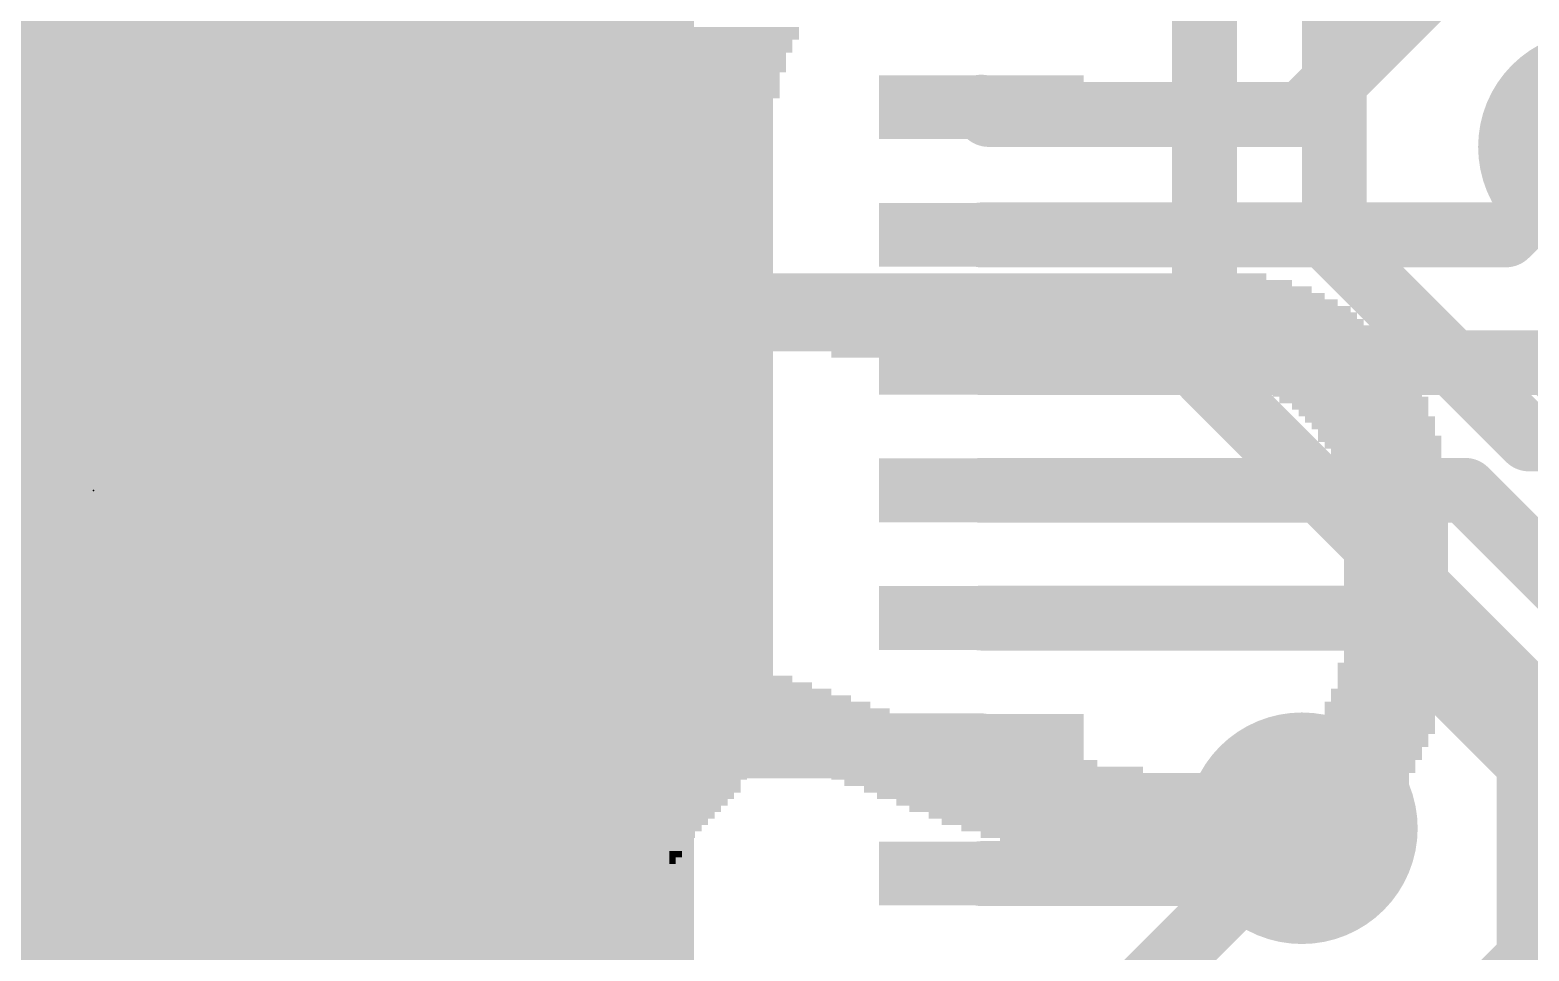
# Model space of a CAD drawing. Extents: x -0.4 to 51.3, y -0.4 to 23.4.
# Drawn here: x 23.47 to 29.34, y 9.3 to 12.9 of the extents above; entities that cross this region are included whole.
import ezdxf

# ---------------------------------------------------------------- set-up
doc = ezdxf.new("R2010")
doc.units = 0
for name, color, linetype in [('1', 12, 'CONTINUOUS'), ('16', 132, 'CONTINUOUS'), ('18', 110, 'CONTINUOUS'), ('22', 6, 'CONTINUOUS'), ('23', 40, 'CONTINUOUS')]:
    doc.layers.add(name, color=color, linetype=linetype)

# ---------------------------------------------------------------- blocks, each defined once
blk = doc.blocks.new('RECT')
blk.add_solid([(-0.5, -0.5), (0.5, -0.5), (-0.5, 0.5), (0.5, 0.5)])
blk = doc.blocks.new('ROUNDV')
at = {"const_width": 0.5}
blk.add_lwpolyline([(0, -0.25, 1), (0, 0.25, 1), (0, -0.25)], format="xyb", dxfattribs=at)

msp = doc.modelspace()

# ---------------------------------------------------------------- linework, layer by layer
at = {"layer": '1', "const_width": 0.254}
for points in [[(26.2182, 13.6452), (23.876, 11.303)], [(29.21, 13.335), (28.448, 12.573)], [(22.0774, 13.1016), (23.876, 11.303)], [(27.2218, 12.573), (27.1932, 12.6016)], [(28.448, 12.573), (27.2218, 12.573)], [(29.2466, 12.1016), (29.591, 12.446)], [(27.1932, 12.1016), (29.2466, 12.1016)], [(27.1932, 11.6016), (29.4194, 11.6016)], [(29.4194, 11.6016), (29.718, 11.303)], [(25.0774, 10.1016), (23.876, 11.303)], [(23.876, 11.303), (23.876, 11.176)], [(23.876, 11.176), (23.749, 11.049)], [(27.1932, 11.1016), (29.0874, 11.1016)], [(29.0874, 11.1016), (30.099, 10.09)], [(23.2182, 10.5182), (23.749, 11.049)], [(23.749, 11.049), (23.749, 10.541)], [(27.1932, 10.6016), (28.7684, 10.6016)], [(28.7684, 10.6016), (29.591, 9.779)], [(23.749, 10.541), (22.3096, 9.1016)], [(27.1932, 10.1016), (25.0774, 10.1016)], [(28.2706, 9.6016), (28.448, 9.779)], [(27.1932, 9.6016), (28.2706, 9.6016)]]:
    msp.add_lwpolyline(points, dxfattribs=at)
at = {"layer": '1', "const_width": 0.127}
for points in [[(27.2381, 12.6465, 1), (27.1483, 12.5567)], [(27.2218, 12.6365, 1), (27.2218, 12.5095)], [(27.1769, 12.5281, 1), (27.2667, 12.6179)], [(28.4031, 12.6179, 1), (28.4929, 12.5281)], [(28.448, 12.5095, 1), (28.448, 12.6365)], [(27.1932, 12.1651, 1), (27.1932, 12.0381)], [(29.2017, 12.1465, 1), (29.2915, 12.0567)], [(29.2466, 12.0381, 1), (29.2466, 12.1651)], [(27.1932, 11.6651, 1), (27.1932, 11.5381)], [(29.4643, 11.6465, 1), (29.3745, 11.5567)], [(23.9209, 11.3479, 1), (23.8311, 11.2581)], [(23.9395, 11.303, 1), (23.8125, 11.303)], [(23.8311, 11.3479, 1), (23.9209, 11.2581)], [(23.8311, 11.2581, 1), (23.9209, 11.3479)], [(23.9209, 11.1311, 1), (23.8311, 11.2209)], [(23.8125, 11.176, 1), (23.9395, 11.176)], [(27.1932, 11.1651, 1), (27.1932, 11.0381)], [(29.1323, 11.1465, 1), (29.0425, 11.0567)], [(29.0874, 11.0381, 1), (29.0874, 11.1651)], [(23.8125, 11.049, 1), (23.6855, 11.049)], [(23.7041, 11.0939, 1), (23.7939, 11.0041)], [(23.7939, 11.0041, 1), (23.7041, 11.0939)], [(27.1932, 10.6651, 1), (27.1932, 10.5381)], [(28.8133, 10.6465, 1), (28.7235, 10.5567)], [(28.7684, 10.5381, 1), (28.7684, 10.6651)], [(23.7939, 10.4961, 1), (23.7041, 10.5859)], [(23.6855, 10.541, 1), (23.8125, 10.541)], [(25.0774, 10.1651, 1), (25.0774, 10.0381)], [(25.0325, 10.0567, 1), (25.1223, 10.1465)], [(27.1932, 10.0381, 1), (27.1932, 10.1651)], [(28.4929, 9.7341, 1), (28.4031, 9.8239)], [(27.1932, 9.6651, 1), (27.1932, 9.5381)], [(28.2257, 9.6465, 1), (28.3155, 9.5567)], [(28.2706, 9.5381, 1), (28.2706, 9.6651)]]:
    msp.add_lwpolyline(points, format="xyb", dxfattribs=at)
at = {"layer": '16', "const_width": 0.254}
for points in [[(28.067, 15.494), (28.067, 11.557)], [(25.273, 13.208), (25.273, 9.525)], [(28.575, 12.065), (28.575, 13.208)], [(29.337, 11.303), (28.575, 12.065)], [(28.067, 11.557), (29.337, 10.287)], [(30.099, 11.303), (29.337, 11.303)], [(29.337, 10.287), (29.337, 9.271)], [(28.448, 9.779), (27.813, 9.144)], [(25.273, 9.525), (27.178, 7.62)], [(29.337, 9.271), (28.702, 8.636)]]:
    msp.add_lwpolyline(points, dxfattribs=at)
at = {"layer": '16', "const_width": 0.127}
for points in [[(28.6199, 12.1099, 1), (28.5301, 12.0201)], [(28.5115, 12.065, 1), (28.6385, 12.065)], [(28.1119, 11.6019, 1), (28.0221, 11.5121)], [(28.0035, 11.557, 1), (28.1305, 11.557)], [(29.337, 11.3665, 1), (29.337, 11.2395)], [(29.2921, 11.2581, 1), (29.3819, 11.3479)], [(29.4005, 10.287, 1), (29.2735, 10.287)], [(29.2921, 10.2421, 1), (29.3819, 10.3319)], [(28.4929, 9.7341, 1), (28.4031, 9.8239)], [(25.3179, 9.5699, 1), (25.2281, 9.4801)], [(25.2095, 9.525, 1), (25.3365, 9.525)], [(29.3819, 9.2261, 1), (29.2921, 9.3159)], [(29.2735, 9.271, 1), (29.4005, 9.271)]]:
    msp.add_lwpolyline(points, format="xyb", dxfattribs=at)
at = {"layer": '23'}
msp.add_point((23.7182, 11.1016), dxfattribs=at)

# ---------------------------------------------------------------- block references
at = {"layer": '1', "xscale": 4.7, "yscale": 4.7}
msp.add_blockref('RECT', (23.7182, 11.1016), dxfattribs=at)
at = {"layer": '1', "xscale": 0.8, "yscale": 0.25, "rotation": 180}
for p in [(27.1932, 12.6016), (27.1932, 12.1016), (27.1932, 11.6016), (27.1932, 11.1016), (27.1932, 10.6016), (27.1932, 10.1016), (27.1932, 9.6016)]:
    msp.add_blockref('RECT', p, dxfattribs=at)
at = {"layer": '18', "xscale": 0.9064, "yscale": 0.9064}
for p in [(29.591, 12.446), (29.591, 12.446), (23.749, 11.049), (23.749, 11.049), (28.448, 9.779), (28.448, 9.779)]:
    msp.add_blockref('ROUNDV', p, dxfattribs=at)
at = {"layer": '22', "yscale": 0.0254, "rotation": 180}
for p, xscale in [((24.6126, 12.9032), 0.4318), ((26.2509, 12.9032), 0.4572), ((24.6126, 12.8778), 0.4318), ((24.6126, 12.8524), 0.4318), ((26.2509, 12.8778), 0.4572), ((26.2382, 12.8524), 0.4318), ((24.6126, 12.827), 0.4318), ((24.6126, 12.8016), 0.4318), ((26.2255, 12.827), 0.4572), ((26.2128, 12.8016), 0.4318), ((24.6126, 12.7762), 0.4318), ((24.6126, 12.7508), 0.4318), ((24.6126, 12.7254), 0.4318), ((26.2128, 12.7762), 0.4318), ((26.2128, 12.7508), 0.4318), ((26.2001, 12.7254), 0.4064), ((24.6126, 12.7), 0.4318), ((24.6126, 12.6746), 0.4318), ((26.1874, 12.7), 0.4318), ((26.1874, 12.6746), 0.4318), ((24.6126, 12.6492), 0.4318), ((24.6126, 12.6238), 0.4318), ((26.1874, 12.6492), 0.4318), ((26.1747, 12.6238), 0.4064), ((24.6126, 12.5984), 0.4318), ((24.6126, 12.573), 0.4318), ((24.6126, 12.5476), 0.4318), ((26.1747, 12.5984), 0.4064), ((26.1747, 12.573), 0.4064), ((26.1747, 12.5476), 0.4064), ((24.6126, 12.5222), 0.4318), ((24.6126, 12.4968), 0.4318), ((26.1747, 12.5222), 0.4064), ((26.1747, 12.4968), 0.4064), ((24.6126, 12.4714), 0.4318), ((24.6126, 12.446), 0.4318), ((26.1747, 12.4714), 0.4064), ((26.1747, 12.446), 0.4064), ((24.6126, 12.4206), 0.4318), ((24.6126, 12.3952), 0.4318), ((24.6126, 12.3698), 0.4318), ((26.1747, 12.4206), 0.4064), ((26.1747, 12.3952), 0.4064), ((26.1747, 12.3698), 0.4064), ((24.6126, 12.3444), 0.4318), ((24.6126, 12.319), 0.4318), ((26.1747, 12.3444), 0.4064), ((26.1747, 12.319), 0.4064), ((24.6126, 12.2936), 0.4318), ((24.6126, 12.2682), 0.4318), ((26.1747, 12.2936), 0.4064), ((26.1747, 12.2682), 0.4064), ((24.6126, 12.2428), 0.4318), ((24.6126, 12.2174), 0.4318), ((24.6126, 12.192), 0.4318), ((26.1747, 12.2428), 0.4064), ((26.1747, 12.2174), 0.4064), ((26.1747, 12.192), 0.4064), ((24.6126, 12.1666), 0.4318), ((24.6126, 12.1412), 0.4318), ((26.1747, 12.1666), 0.4064), ((26.1747, 12.1412), 0.4064), ((24.6126, 12.1158), 0.4318), ((24.6126, 12.0904), 0.4318), ((26.1747, 12.1158), 0.4064), ((26.1747, 12.0904), 0.4064), ((24.6126, 12.065), 0.4318), ((24.6126, 12.0396), 0.4318), ((26.1747, 12.065), 0.4064), ((26.1747, 12.0396), 0.4064), ((24.6126, 12.0142), 0.4318), ((24.6126, 11.9888), 0.4318), ((24.6126, 11.9634), 0.4318), ((26.1747, 12.0142), 0.4064), ((26.1747, 11.9888), 0.4064), ((26.1747, 11.9634), 0.4064), ((24.6126, 11.938), 0.4318), ((24.6126, 11.9126), 0.4318), ((27.1399, 11.938), 2.3368), ((27.1907, 11.9126), 2.4384), ((24.6126, 11.8872), 0.4318), ((24.6126, 11.8618), 0.4318), ((27.2288, 11.8872), 2.5146), ((27.2542, 11.8618), 2.5654), ((24.6126, 11.8364), 0.4318), ((24.6126, 11.811), 0.4318), ((24.6126, 11.7856), 0.4318), ((27.2796, 11.8364), 2.6162), ((27.305, 11.811), 2.667), ((27.3177, 11.7856), 2.6924), ((24.6126, 11.7602), 0.4318), ((24.6126, 11.7348), 0.4318), ((27.3304, 11.7602), 2.7178), ((27.3558, 11.7348), 2.7686), ((24.6126, 11.7094), 0.4318), ((24.6126, 11.684), 0.4318), ((27.3685, 11.7094), 2.794), ((27.3812, 11.684), 2.8194), ((24.6126, 11.6586), 0.4318), ((24.6126, 11.6332), 0.4318), ((24.6126, 11.6078), 0.4318), ((27.3939, 11.6586), 2.8448), ((26.1747, 11.6332), 0.4064), ((26.1747, 11.6078), 0.4064), ((27.7114, 11.6332), 2.2098), ((27.94, 11.6078), 1.8034), ((24.6126, 11.5824), 0.4318), ((24.6126, 11.557), 0.4318), ((26.1747, 11.5824), 0.4064), ((26.1747, 11.557), 0.4064), ((28.1559, 11.5824), 1.4224), ((28.3591, 11.557), 1.016), ((24.6126, 11.5316), 0.4318), ((24.6126, 11.5062), 0.4318), ((26.1747, 11.5316), 0.4064), ((26.1747, 11.5062), 0.4064), ((28.5242, 11.5316), 0.7366), ((28.5877, 11.5062), 0.6604), ((24.6126, 11.4808), 0.4318), ((24.6126, 11.4554), 0.4318), ((24.6126, 11.43), 0.4318), ((26.1747, 11.4808), 0.4064), ((26.1747, 11.4554), 0.4064), ((26.1747, 11.43), 0.4064), ((28.6258, 11.4808), 0.5842), ((28.6512, 11.4554), 0.5842), ((28.6766, 11.43), 0.5334), ((24.6126, 11.4046), 0.4318), ((24.6126, 11.3792), 0.4318), ((26.1747, 11.4046), 0.4064), ((26.1747, 11.3792), 0.4064), ((28.6893, 11.4046), 0.508), ((28.7147, 11.3792), 0.508), ((24.6126, 11.3538), 0.4318), ((24.6126, 11.3284), 0.4318), ((26.1747, 11.3538), 0.4064), ((26.1747, 11.3284), 0.4064), ((28.7274, 11.3538), 0.4826), ((28.7401, 11.3284), 0.4572), ((24.6126, 11.303), 0.4318), ((24.6126, 11.2776), 0.4318), ((26.1747, 11.303), 0.4064), ((26.1747, 11.2776), 0.4064), ((28.7528, 11.303), 0.4826), ((28.7655, 11.2776), 0.4572), ((24.6126, 11.2522), 0.4318), ((24.6126, 11.2268), 0.4318), ((24.6126, 11.2014), 0.4318), ((26.1747, 11.2522), 0.4064), ((26.1747, 11.2268), 0.4064), ((26.1747, 11.2014), 0.4064), ((28.7782, 11.2522), 0.4318), ((28.7782, 11.2268), 0.4318), ((28.7909, 11.2014), 0.4572), ((24.6126, 11.176), 0.4318), ((24.6126, 11.1506), 0.4318), ((26.1747, 11.176), 0.4064), ((26.1747, 11.1506), 0.4064), ((28.8036, 11.176), 0.4318), ((28.8036, 11.1506), 0.4318), ((24.6126, 11.1252), 0.4318), ((24.6126, 11.0998), 0.4318), ((26.1747, 11.1252), 0.4064), ((26.1747, 11.0998), 0.4064), ((28.8036, 11.1252), 0.4318), ((28.8036, 11.0998), 0.4318), ((24.6126, 11.0744), 0.4318), ((24.6126, 11.049), 0.4318), ((24.6126, 11.0236), 0.4318), ((26.1747, 11.0744), 0.4064), ((26.1747, 11.049), 0.4064), ((26.1747, 11.0236), 0.4064), ((28.8163, 11.0744), 0.4064), ((28.8163, 11.049), 0.4064), ((28.8163, 11.0236), 0.4064), ((24.6126, 10.9982), 0.4318), ((24.6126, 10.9728), 0.4318), ((26.1747, 10.9982), 0.4064), ((26.1747, 10.9728), 0.4064), ((28.8163, 10.9982), 0.4064), ((28.8163, 10.9728), 0.4064), ((24.6126, 10.9474), 0.4318), ((24.6126, 10.922), 0.4318), ((26.1747, 10.9474), 0.4064), ((26.1747, 10.922), 0.4064), ((28.8163, 10.9474), 0.4064), ((28.8163, 10.922), 0.4064), ((24.6126, 10.8966), 0.4318), ((24.6126, 10.8712), 0.4318), ((24.6126, 10.8458), 0.4318), ((26.1747, 10.8966), 0.4064), ((26.1747, 10.8712), 0.4064), ((26.1747, 10.8458), 0.4064), ((28.8163, 10.8966), 0.4064), ((28.8163, 10.8712), 0.4064), ((28.8163, 10.8458), 0.4064), ((24.6126, 10.8204), 0.4318), ((24.6126, 10.795), 0.4318), ((26.1747, 10.8204), 0.4064), ((26.1747, 10.795), 0.4064), ((28.8163, 10.8204), 0.4064), ((28.8163, 10.795), 0.4064), ((24.5999, 10.7696), 0.4064), ((24.5999, 10.7442), 0.4064), ((26.1747, 10.7696), 0.4064), ((26.1747, 10.7442), 0.4064), ((28.8163, 10.7696), 0.4064), ((28.8163, 10.7442), 0.4064), ((24.5999, 10.7188), 0.4064), ((24.5999, 10.6934), 0.4064), ((24.5999, 10.668), 0.4064), ((26.1747, 10.7188), 0.4064), ((26.1747, 10.6934), 0.4064), ((26.1747, 10.668), 0.4064), ((28.8163, 10.7188), 0.4064), ((28.8163, 10.6934), 0.4064), ((28.8163, 10.668), 0.4064), ((24.5872, 10.6426), 0.4318), ((24.5872, 10.6172), 0.4318), ((26.1747, 10.6426), 0.4064), ((26.1747, 10.6172), 0.4064), ((28.8163, 10.6426), 0.4064), ((28.8163, 10.6172), 0.4064), ((24.5872, 10.5918), 0.4318), ((24.5872, 10.5664), 0.4318), ((26.1747, 10.5918), 0.4064), ((26.1747, 10.5664), 0.4064), ((28.8163, 10.5918), 0.4064), ((28.8163, 10.5664), 0.4064), ((24.5618, 10.4902), 0.4318), ((24.5745, 10.541), 0.4064), ((24.5745, 10.5156), 0.4064), ((26.1747, 10.541), 0.4064), ((26.1747, 10.5156), 0.4064), ((26.1747, 10.4902), 0.4064), ((28.8163, 10.541), 0.4064), ((28.8163, 10.5156), 0.4064), ((28.8163, 10.4902), 0.4064), ((24.5618, 10.4648), 0.4318), ((24.5618, 10.4394), 0.4318), ((26.1747, 10.4648), 0.4064), ((26.1747, 10.4394), 0.4064), ((28.8163, 10.4648), 0.4064), ((28.8163, 10.4394), 0.4064), ((24.5491, 10.414), 0.4572), ((24.5364, 10.3886), 0.4318), ((26.1747, 10.414), 0.4064), ((26.1747, 10.3886), 0.4064), ((28.8036, 10.414), 0.4318), ((28.8036, 10.3886), 0.4318), ((24.5237, 10.3378), 0.4572), ((24.5364, 10.3632), 0.4318), ((26.2128, 10.3632), 0.4826), ((26.2509, 10.3378), 0.5588), ((28.8036, 10.3632), 0.4318), ((28.8036, 10.3378), 0.4318), ((24.4983, 10.287), 0.4572), ((24.4983, 10.2616), 0.4572), ((24.5237, 10.3124), 0.4572), ((26.289, 10.3124), 0.635), ((26.3271, 10.287), 0.7112), ((26.3652, 10.2616), 0.7874), ((28.7655, 10.2616), 0.4572), ((28.7782, 10.3124), 0.4318), ((28.7782, 10.287), 0.4318), ((24.4602, 10.2108), 0.4826), ((24.4856, 10.2362), 0.4826), ((26.4033, 10.2362), 0.8636), ((26.4414, 10.2108), 0.9398), ((28.7401, 10.2108), 0.4572), ((28.7655, 10.2362), 0.4572), ((24.4348, 10.16), 0.5334), ((24.4475, 10.1854), 0.508), ((26.4922, 10.1854), 1.0414), ((26.5303, 10.16), 1.1176), ((28.7274, 10.1854), 0.4826), ((28.7274, 10.16), 0.4826), ((24.3459, 10.0838), 0.6096), ((24.384, 10.1092), 0.5842), ((24.4094, 10.1346), 0.5334), ((26.5811, 10.1346), 1.2192), ((26.6319, 10.1092), 1.3208), ((26.1747, 10.0838), 0.4064), ((26.8986, 10.0838), 0.9906), ((28.6512, 10.0838), 0.5334), ((28.6893, 10.1092), 0.508), ((28.702, 10.1346), 0.4826), ((24.2443, 10.033), 0.762), ((24.3205, 10.0584), 0.6604), ((26.162, 10.0584), 0.381), ((26.1493, 10.033), 0.3556), ((26.9875, 10.0584), 1.0668), ((27.0764, 10.033), 1.143), ((28.5877, 10.033), 0.6096), ((28.6258, 10.0584), 0.5842), ((24.13, 9.9822), 0.9398), ((24.1935, 10.0076), 0.8636), ((26.1366, 10.0076), 0.3302), ((26.1239, 9.9822), 0.3048), ((27.1907, 10.0076), 1.27), ((27.7368, 9.9822), 2.2606), ((28.5496, 10.0076), 0.6858), ((23.9268, 9.906), 1.2446), ((23.9903, 9.9314), 1.1684), ((24.0538, 9.9568), 1.0414), ((26.1112, 9.9568), 0.2794), ((26.1112, 9.9314), 0.2794), ((26.0985, 9.906), 0.254), ((27.7622, 9.9568), 2.2098), ((27.7876, 9.9314), 2.1082), ((27.8003, 9.906), 2.032), ((23.9014, 9.8806), 1.2446), ((23.8887, 9.8552), 1.2192), ((26.0858, 9.8806), 0.2286), ((26.0731, 9.8552), 0.2032), ((27.8257, 9.8806), 1.9304), ((27.8384, 9.8552), 1.8542), ((23.876, 9.8298), 1.1938), ((23.8633, 9.8044), 1.1684), ((26.0604, 9.8298), 0.1778), ((26.0477, 9.8044), 0.1524), ((27.8638, 9.8298), 1.7526), ((27.8765, 9.8044), 1.6764), ((23.8506, 9.779), 1.143), ((23.8252, 9.7536), 1.0922), ((23.8125, 9.7282), 1.0668), ((26.035, 9.779), 0.127), ((26.0223, 9.7536), 0.1016), ((26.0096, 9.7282), 0.0762), ((27.9019, 9.779), 1.5748), ((27.9146, 9.7536), 1.4478), ((27.94, 9.7282), 1.3462), ((23.7744, 9.7028), 0.9906), ((23.749, 9.6774), 0.9398), ((26.0096, 9.7028), 0.0762), ((25.9969, 9.6774), 0.0508), ((27.9527, 9.7028), 1.2192), ((27.9781, 9.6774), 1.0668), ((23.7109, 9.652), 0.8636), ((23.6347, 9.6266), 0.6604), ((25.9842, 9.652), 0.0254), ((27.9908, 9.652), 0.9398), ((28.0162, 9.6266), 0.7366), ((28.0289, 9.6012), 0.508)]:
    msp.add_blockref('RECT', p, dxfattribs=dict(at, xscale=xscale))

doc.saveas('drawing.dxf')
